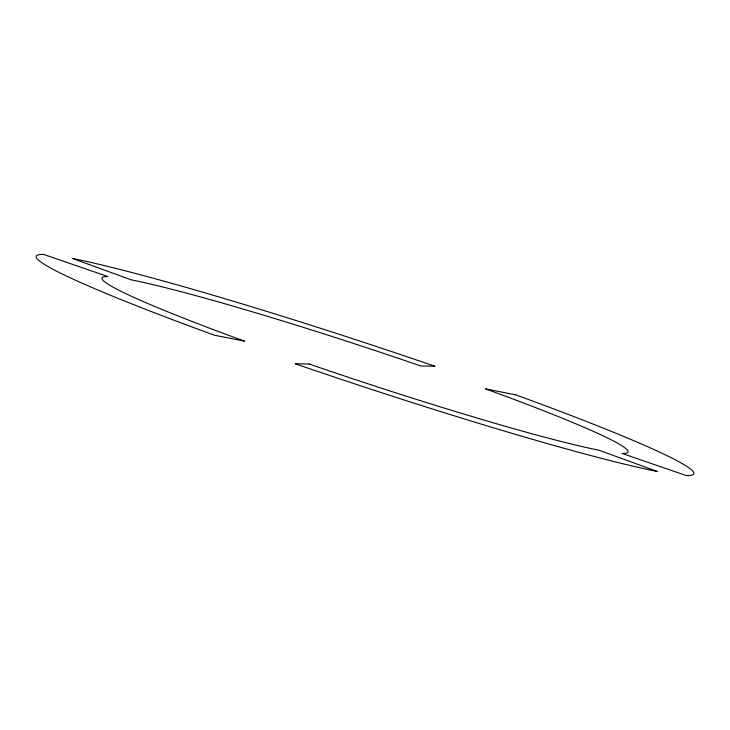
<?xml version="1.0" encoding="UTF-8"?>
<svg xmlns="http://www.w3.org/2000/svg" width="730" height="730" viewBox="0 0 730 730"><rect width="100%" height="100%" fill="white"/><g stroke="black" fill="none" stroke-linecap="round" stroke-linejoin="round"><path stroke-width="1.09" d="M309.146 364.005L295.185 363.759A346.321 21.143 18.3 0 0 657.356 471.489L598.892 450.191A277.062 16.918 18.3 0 1 309.146 364.005M434.815 366.241L420.854 365.995A277.062 16.918 18.3 0 0 131.108 279.809L72.644 258.511A346.321 21.143 18.3 0 1 434.815 366.241M244.504 341.147L214.383 335.189A346.321 21.143 18.3 0 1 43.617 254.423L107.894 276.542A277.062 16.918 18.3 0 0 244.504 341.147M515.617 394.811L485.496 388.853A277.062 16.918 18.3 0 1 622.106 453.458L686.383 475.577A346.321 21.143 18.3 0 0 515.617 394.811"/></g></svg>
